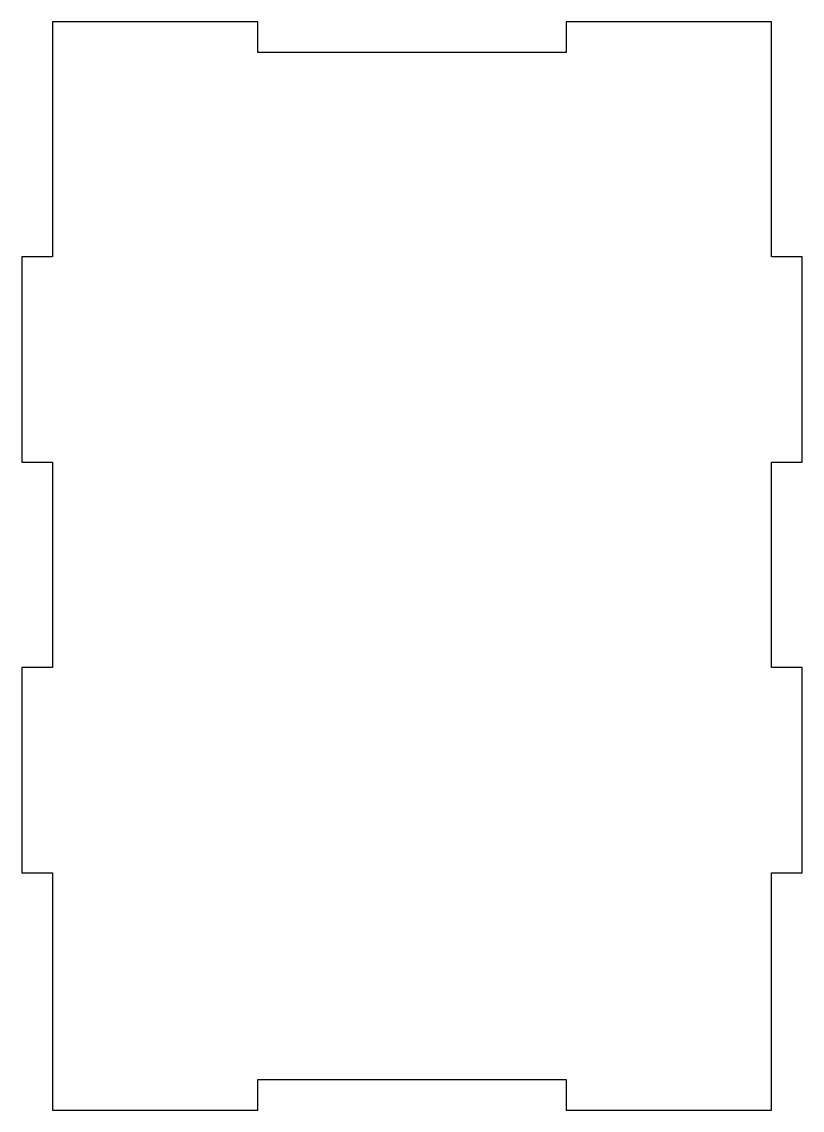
# Model space of a CAD drawing. Header units: millimetres. Extents: x -38 to 38, y -53 to 53.
import ezdxf

# ---------------------------------------------------------------- set-up
doc = ezdxf.new("R2010")
doc.units = ezdxf.units.MM

msp = doc.modelspace()

# ---------------------------------------------------------------- linework, layer by layer
msp.add_lwpolyline([(35, 30.12), (35, 53), (15, 53), (15, 50), (-15, 50), (-15, 53), (-35, 53), (-35, 30.12), (-38, 30.12), (-38, 10.12), (-35, 10.12), (-35, -9.88), (-38, -9.88), (-38, -29.88), (-35, -29.88), (-35, -53), (-15, -53), (-15, -50), (15, -50), (15, -53), (35, -53), (35, -29.88), (38, -29.88), (38, -9.88), (35, -9.88), (35, 10.12), (38, 10.12), (38, 30.12)], close=True)

doc.saveas('drawing.dxf')
